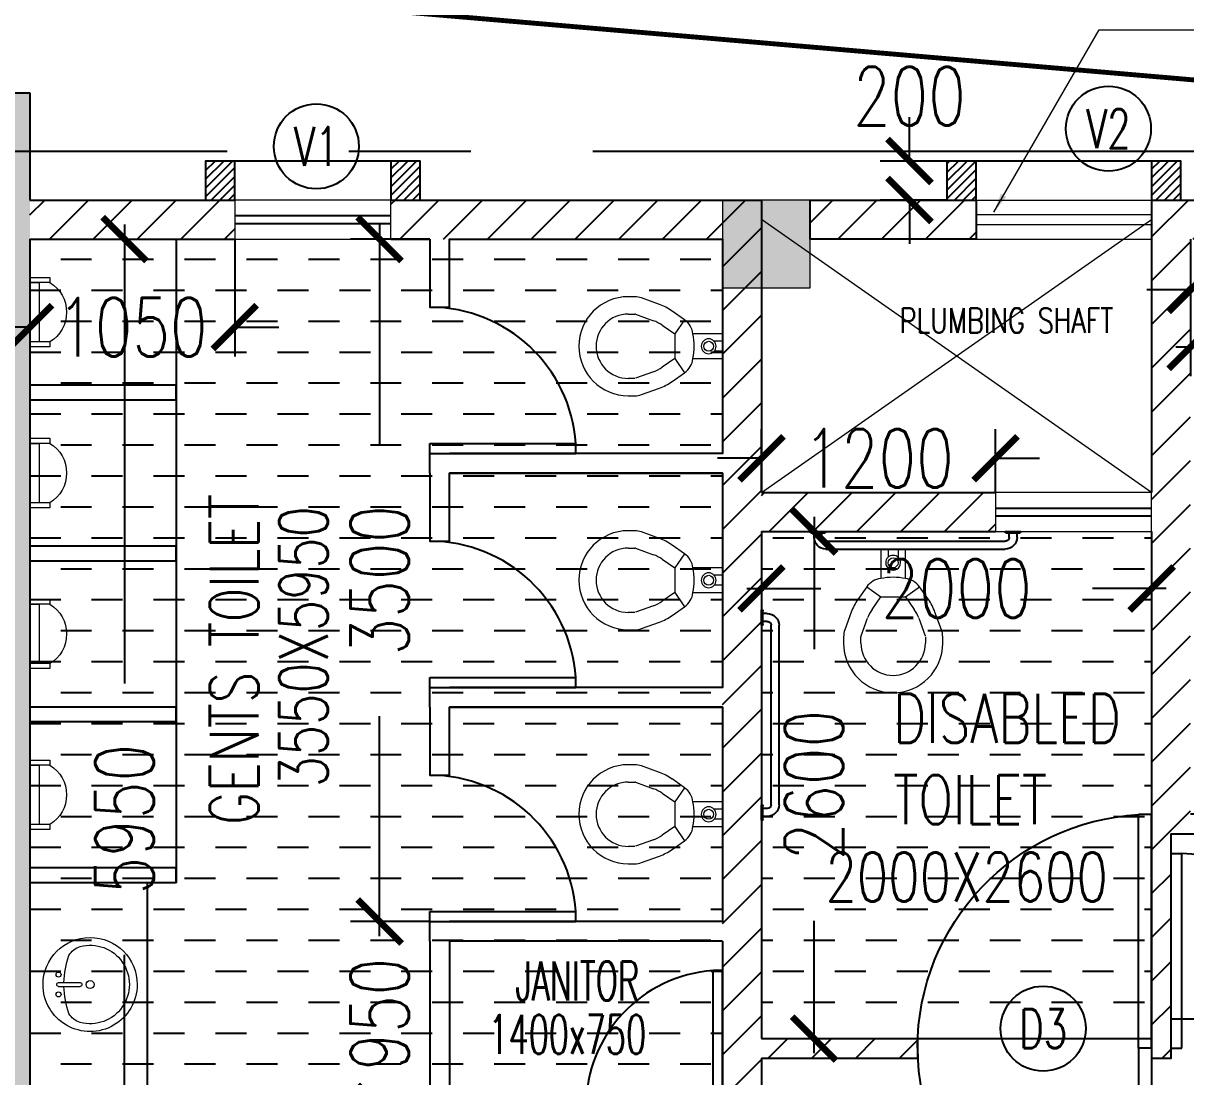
# Model space of a CAD drawing. Header units: millimetres. Extents: x -2076597 to 16308595, y -4402071 to 17875273.
# Drawn here: x -2033182 to -2027223, y -4282279 to -4276876 of the extents above; entities that cross this region are included whole.
import ezdxf
from ezdxf.enums import TextEntityAlignment as Align
from ezdxf.lldxf.tags import DXFTag

# ---------------------------------------------------------------- set-up
doc = ezdxf.new("R2010")
doc.units = ezdxf.units.MM
doc.linetypes.add('CENTER2', pattern=[1.125, 0.75, -0.125, 0.125, -0.125])
doc.linetypes.add('DASHDOT', pattern=[1, 0.5, -0.25, 0, -0.25])
for name, color, linetype, lineweight in [('A- GLAZING', 5, 'Continuous', 9), ('A- LIGHT LINE', 8, 'Continuous', 9), ('A- SHAFT', 8, 'Continuous', 9), ('A-COL HATCH', 252, 'Continuous', 9), ('A-DETL-GENF', 92, 'Continuous', 9), ('P-SANR-FIXT', 6, 'Continuous', 9), ('S-COLS', 7, 'Continuous', 9)]:
    doc.layers.add(name, color=color, linetype=linetype, lineweight=lineweight)
for name, color, linetype in [('A-DIMS', 4, 'Continuous'), ('a-door', 1, 'Continuous'), ('A-PARAPET WALL', 4, 'Continuous'), ('A-SCHED', 1, 'Continuous'), ('A-SETBACK', 3, 'Continuous'), ('A-SLAB SINING', 252, 'Continuous'), ('A-SLABS', 1, 'Continuous'), ('A-TXTROOM', 3, 'Continuous'), ('A-WALL', 2, 'Continuous'), ('A-WALL HATCH', 8, 'Continuous'), ('EQUIP', 3, 'Continuous'), ('S-GRID', 252, 'CENTER2')]:
    doc.layers.add(name, color=color, linetype=linetype)
doc.styles.add('DIM 100', font='romans.shx', dxfattribs={"width": 0.8})
doc.styles.add('ROMANS', font='romans.shx', dxfattribs={"width": 0.75})
tags = doc.linetypes.add('DASHEDX2', pattern=[1.5, 1, -0.5]).pattern_tags.tags
tags[6:7] = [DXFTag(74, 4), DXFTag(75, 0), DXFTag(340, '0'), DXFTag(46, 1.0), DXFTag(50, 0.0), DXFTag(44, 0.0), DXFTag(45, 0.0)]
tags[4:5] = [DXFTag(74, 4), DXFTag(75, 0), DXFTag(340, '0'), DXFTag(46, 1.0), DXFTag(50, 0.0), DXFTag(44, 0.0), DXFTag(45, 0.0)]
doc.dimstyles.new('1_100 MJR', dxfattribs={"dimscale": 100, "dimtxt": 1.75, "dimasz": 1, "dimexe": 1, "dimexo": 0, "dimgap": 0.09, "dimtad": 0, "dimdsep": 46, "dimtxsty": 'DIM 100', "dimblk": 'ARCHTICK', "dimcen": 0.09, "dimdle": 1, "dimclrd": 8, "dimclre": 8, "dimclrt": 256, "dimazin": 0, "dimtfac": 1, "dimtofl": 0, "dimtmove": 1, "dimatfit": 3, "dimfxl": 0, "dimtolj": 1, "dimtzin": 0, "dimlwd": -1, "dimlwe": -1, "dimarcsym": 0})
doc.dimstyles.new('DIMM-100', dxfattribs={"dimscale": 150, "dimtxt": 2, "dimasz": 1.5, "dimexe": 1, "dimexo": 0, "dimgap": 2, "dimtad": 0, "dimtoh": 1, "dimdec": 0, "dimzin": 0, "dimdsep": 46, "dimtxsty": 'ROMANS', "dimblk": 'ARCHTICK', "dimcen": 1.5, "dimdle": 0.5, "dimclrd": 8, "dimclre": 8, "dimclrt": 256, "dimazin": 0, "dimtfac": 1, "dimtdec": 0, "dimtix": 1, "dimtofl": 0, "dimtmove": 2, "dimatfit": 3, "dimldrblk": 'DOT', "dimfxl": 0, "dimtolj": 1, "dimtzin": 0, "dimarcsym": 0})
pattern_1 = [(45, (1802100.65, 14059830.7), (-112.2532015, 112.2532015), [])]
pattern_2 = [(0, (1862258.1, 14230100.41), (158.75, 158.75), [158.75, -158.75])]

# ---------------------------------------------------------------- blocks, each defined once
blk = doc.blocks.new('shafts')
at = {"layer": 'A- SHAFT'}
for p, q in [((711221.7, -979520.4), (713221.7, -978120.4)), ((713221.7, -979520.4), (711221.7, -978120.4))]:
    blk.add_line(p, q, dxfattribs=at)
at = {"layer": 'A-TXTROOM', "insert": (711930.1, -978574.2, 0), "char_height": 128, "width": 1088.756, "attachment_point": 1, "style": 'ROMANS'}
blk.add_mtext('PLUMBING SHAFT', dxfattribs=at)
blk = doc.blocks.new('M_Urinal-Wall-3D - M_Urinal-Wall-3D-239627-0_ ground floor')
at = {"layer": 'P-SANR-FIXT'}
for p, q in [((-261.5, 201.6), (-286.9, 201.6)), ((-286.9, 201.6), (-286.9, 100)), ((-261.5, 201.6), (-261.5, 100)), ((69.2, 201.6), (43.3, 201.6)), ((43.3, 201.6), (43.3, 100)), ((69.2, 100), (69.2, 201.6)), ((43.3, 146.9), (-261.5, 146.9)), ((-261.5, 146.9), (-261.5, 100)), ((43.3, 100), (43.3, 146.9)), ((-286.9, 100), (69.2, 100))]:
    blk.add_line(p, q, dxfattribs=at)
blk.add_arc((-109.1, 110), 177.8, 31.00272, 148.99728, dxfattribs=at)
blk = doc.blocks.new('Sink Vanity-Round - 19_ x 19_-237629-0_ ground floor')
at = {"layer": 'P-SANR-FIXT'}
for p, q in [((87.1, 247.1), (87.1, 136.3)), ((106.2, 247.1), (106.2, 136.3))]:
    blk.add_line(p, q, dxfattribs=at)
for centre, radius, start, end in [((96.7, 85.2), 241.3, 90, 270), ((96.7, 85.2), 241.3, 270, 90), ((45.9, 247.1), 12.7, 360, 180), ((45.9, 247.1), 12.7, 180, 360), ((96.7, 247.1), 9.52, 360, 180), ((147.5, 247.1), 12.7, 0, 180), ((147.5, 247.1), 12.7, 180, 360), ((1.4, 104.3), 104.5, 120.79274, 162.19039), ((96.7, -233), 452.3, 91.20673, 109.20864), ((96.7, -233), 452.3, 70.79136, 88.79327), ((191.9, 104.3), 104.5, 17.80961, 59.20726), ((96.7, 85.2), 201.4, 165.30711, 14.69289), ((96.7, 136.3), 9.52, 180, 360), ((96.7, 85.2), 20.6, 360, 180), ((96.7, 85.2), 20.6, 180, 360)]:
    blk.add_arc(centre, radius, start, end, dxfattribs=at)
blk = doc.blocks.new('M_Single-Flush - 0915 x 2134mm-234763-0_ ground floor')
at = {"layer": 'a-door'}
for p, q in [((406.5, -100), (406.5, -1015.3)), ((457.5, -100), (406.5, -100)), ((457.5, -100), (457.5, -1015.3)), ((457.5, -1015.3), (406.5, -1015.3))]:
    blk.add_line(p, q, dxfattribs=at)
blk.add_arc((457.5, -100), 916.7, 180, 266.8107, dxfattribs=at)
blk = doc.blocks.new('04 TYPICALGriDColumn&Core$0$grab rail')
at = {"layer": 'EQUIP'}
for p, q in [((0, 40), (0, -40)), ((2, 40), (0, 40)), ((2, 40), (2, -40)), ((7, 35), (7, -35)), ((30, 20), (7, 20)), ((2, -40), (0, -40)), ((30, -20), (7, -20)), ((50, -40), (50, -960)), ((90, -40), (90, -960)), ((2, -960), (0, -960)), ((0, -960), (0, -1040)), ((2, -960), (2, -1040)), ((7, -965), (7, -1035)), ((30, -980), (7, -980)), ((2, -1040), (0, -1040)), ((30, -1020), (7, -1020))]:
    blk.add_line(p, q, dxfattribs=at)
for centre, radius, start, end in [((2, 35), 5, 0, 90), ((30, -40), 60, 0, 90), ((2, -35), 5, 270, 0), ((30, -40), 20, 0, 90), ((2, -965), 5, 0, 90), ((30, -960), 20, 270, 0), ((30, -960), 60, 270, 0), ((2, -1035), 5, 270, 0)]:
    blk.add_arc(centre, radius, start, end, dxfattribs=at)
blk = doc.blocks.new('Toilet-Commercial-Wall-3D - 15_ Seat Height-439075-0_ ground floor')
at = {"layer": 'P-SANR-FIXT'}
for p, q in [((150.9, 582.6), (150.9, 549.7)), ((239.8, 549.7), (239.8, 582.6)), ((274, 453.6), (240.6, 545.4)), ((569.2, 545.4), (535.8, 453.6)), ((570, 582.6), (570, 549.7)), ((658.9, 549.7), (658.9, 582.6)), ((157, 515), (190.4, 423.2)), ((619.4, 423.2), (652.8, 515)), ((224.1, 358.5), (269.2, 294)), ((342.1, 345), (296.9, 409.5)), ((512.9, 409.5), (467.8, 345)), ((540.6, 294), (585.7, 358.5)), ((342.1, 345), (269.2, 294)), ((467.8, 345), (342.1, 345)), ((540.6, 294), (467.8, 345)), ((341.4, 251.3), (341.4, 100)), ((468.4, 100), (468.4, 251.3)), ((379.5, 100), (379.5, 142.1)), ((430.3, 100), (430.3, 142.1))]:
    blk.add_line(p, q, dxfattribs=at)
blk.add_circle((404.9, 170.6), 25.3, dxfattribs=at)
for centre, radius, start, end in [((404.9, 582.6), 254, 90, 180), ((404.9, 582.6), 254, 0, 90), ((404.9, 582.6), 165.1, 90, 180), ((404.9, 582.6), 165.1, 0, 90), ((252.5, 549.7), 101.6, 180, 200), ((557.3, 549.7), 12.7, 340, 0), ((557.3, 549.7), 101.6, 340, 0), ((453, 518.7), 279.4, 200, 215), ((453, 518.7), 190.5, 200, 215), ((356.8, 518.7), 190.5, 325, 340), ((356.8, 518.7), 279.4, 325, 340), ((352.5, 352.3), 101.6, 215, 263.75488), ((404.9, 565.6), 320.6, 258.5767, 281.4233), ((457.4, 352.3), 101.6, 276.24512, 325), ((404.9, 170.5), 38.1, 360, 180), ((404.9, 170.5), 38.1, 180, 360)]:
    blk.add_arc(centre, radius, start, end, dxfattribs=at)
blk = doc.blocks.new('M_Single-Flush - 0762 x 2032mm-231732-0_ ground floor')
at = {"layer": 'a-door'}
for p, q in [((324, 37.5), (324, 787.5)), ((375, 787.5), (324, 787.5)), ((375, 37.5), (375, 787.5)), ((375, 37.5), (324, 37.5))]:
    blk.add_line(p, q, dxfattribs=at)
blk.add_arc((375, 37.5), 751.7, 93.89033, 180, dxfattribs=at)
blk = doc.blocks.new('_ArchTick')
at = {"color": 0, "linetype": 'ByBlock', "const_width": 0.15}
blk.add_lwpolyline([(-0.5, -0.5), (0.5, 0.5)], dxfattribs=at)
blk = doc.blocks.new('*D189')
at = {"layer": 'A-DIMS', "color": 8, "lineweight": -2, "transparency": 16777216}
for p, q in [((-2029397.9, -4279282.5), (-2029397.9, -4278957.2)), ((-2028197.9, -4279282.5), (-2028197.9, -4278957.2)), ((-2029397.9, -4279107.2), (-2029622.9, -4279107.2)), ((-2028197.9, -4279107.2), (-2027972.9, -4279107.2))]:
    blk.add_line(p, q, dxfattribs=at)
at = {"layer": 'Defpoints', "color": 0, "transparency": 16777216}
for p in [(-2028197.9, -4279107.2), (-2029397.9, -4279282.5), (-2028197.9, -4279282.5)]:
    blk.add_point(p, dxfattribs=at)
at = {"layer": 'A-DIMS', "color": 8, "lineweight": -2, "transparency": 16777216, "xscale": 225, "yscale": 225, "zscale": 225}
blk.add_blockref('_ArchTick', (-2029397.9, -4279107.2), dxfattribs=at)
at = {"layer": 'A-DIMS', "color": 8, "lineweight": -2, "transparency": 16777216, "xscale": 225, "yscale": 225, "zscale": 225, "rotation": 180}
blk.add_blockref('_ArchTick', (-2028197.9, -4279107.2), dxfattribs=at)
at = {"layer": 'A-DIMS', "transparency": 16777216, "insert": (-2028797.9, -4279107.2), "char_height": 300, "attachment_point": 5, "style": 'ROMANS'}
blk.add_mtext('\\A1;1200', dxfattribs=at)
blk = doc.blocks.new('_Dot')
at = {"color": 0, "linetype": 'ByBlock', "lineweight": -2}
blk.add_line((-0.5, 0), (-1, 0), dxfattribs=at)
at = {"color": 0, "linetype": 'ByBlock', "const_width": 0.5}
blk.add_lwpolyline([(-0.25, 0, 1), (0.25, 0, 1)], format="xyb", close=True, dxfattribs=at)
blk = doc.blocks.new('SOP')
at = {"layer": 'A-SCHED', "color": 8}
blk.add_circle((0, 0), 218, dxfattribs=at)
at = {"layer": 'A-SCHED', "style": 'ROMANS', "width": 0.7}
blk.add_attdef('D2', text='', height=200, dxfattribs=at).set_placement((0, 0), align=Align.MIDDLE_CENTER)
blk = doc.blocks.new('*D190')
at = {"layer": 'A-DIMS', "color": 8, "lineweight": -2, "transparency": 16777216}
for p, q in [((-2031355.5, -4281482.5), (-2031355.5, -4281257.5)), ((-2031097.9, -4281482.5), (-2031505.5, -4281482.5)), ((-2031097.9, -4282432.5), (-2031505.5, -4282432.5)), ((-2031355.5, -4282432.5), (-2031355.5, -4282657.5))]:
    blk.add_line(p, q, dxfattribs=at)
at = {"layer": 'Defpoints', "color": 0, "transparency": 16777216}
for p in [(-2031355.5, -4281482.5), (-2031097.9, -4281482.5), (-2031097.9, -4282432.5)]:
    blk.add_point(p, dxfattribs=at)
at = {"layer": 'A-DIMS', "color": 8, "lineweight": -2, "transparency": 16777216, "xscale": 225, "yscale": 225, "zscale": 225}
for p, rotation in [((-2031355.5, -4281482.5), 270), ((-2031355.5, -4282432.5), 90)]:
    blk.add_blockref('_ArchTick', p, dxfattribs=dict(at, rotation=rotation))
at = {"layer": 'A-DIMS', "transparency": 16777216, "insert": (-2031355.5, -4281957.5), "char_height": 300, "attachment_point": 5, "rotation": 90, "style": 'ROMANS'}
blk.add_mtext('\\A1;950', dxfattribs=at)
blk = doc.blocks.new('*D191')
at = {"layer": 'A-DIMS', "color": 8, "lineweight": -2, "transparency": 16777216}
for p, q in [((-2031355.5, -4277907.5), (-2031355.5, -4279036.1)), ((-2031097.9, -4277982.5), (-2031505.5, -4277982.5)), ((-2031355.5, -4281557.5), (-2031355.5, -4280429)), ((-2031097.9, -4281482.5), (-2031505.5, -4281482.5))]:
    blk.add_line(p, q, dxfattribs=at)
at = {"layer": 'Defpoints', "color": 0, "transparency": 16777216}
for p in [(-2031355.5, -4277982.5), (-2031097.9, -4277982.5), (-2031097.9, -4281482.5)]:
    blk.add_point(p, dxfattribs=at)
at = {"layer": 'A-DIMS', "color": 8, "lineweight": -2, "transparency": 16777216, "xscale": 225, "yscale": 225, "zscale": 225}
for p, rotation in [((-2031355.5, -4277982.5), 90), ((-2031355.5, -4281482.5), 270)]:
    blk.add_blockref('_ArchTick', p, dxfattribs=dict(at, rotation=rotation))
at = {"layer": 'A-DIMS', "transparency": 16777216, "insert": (-2031355.5, -4279732.5), "char_height": 300, "attachment_point": 5, "rotation": 90, "style": 'ROMANS'}
blk.add_mtext('\\A1;3500', dxfattribs=at)
blk = doc.blocks.new('*D192')
at = {"layer": 'A-DIMS', "color": 8, "lineweight": -2, "transparency": 16777216}
for p, q in [((-2033147.9, -4277982.5), (-2033147.9, -4278584.5)), ((-2032097.9, -4277982.5), (-2032097.9, -4278584.5)), ((-2033147.9, -4278434.5), (-2033372.9, -4278434.5)), ((-2032097.9, -4278434.5), (-2031872.9, -4278434.5))]:
    blk.add_line(p, q, dxfattribs=at)
at = {"layer": 'Defpoints', "color": 0, "transparency": 16777216}
for p in [(-2033147.9, -4277982.5), (-2032097.9, -4277982.5), (-2032097.9, -4278434.5)]:
    blk.add_point(p, dxfattribs=at)
at = {"layer": 'A-DIMS', "color": 8, "lineweight": -2, "transparency": 16777216, "xscale": 225, "yscale": 225, "zscale": 225}
blk.add_blockref('_ArchTick', (-2033147.9, -4278434.5), dxfattribs=at)
at = {"layer": 'A-DIMS', "color": 8, "lineweight": -2, "transparency": 16777216, "xscale": 225, "yscale": 225, "zscale": 225, "rotation": 180}
blk.add_blockref('_ArchTick', (-2032097.9, -4278434.5), dxfattribs=at)
at = {"layer": 'A-DIMS', "transparency": 16777216, "insert": (-2032622.9, -4278434.5), "char_height": 300, "attachment_point": 5, "style": 'ROMANS'}
blk.add_mtext('\\A1;1050', dxfattribs=at)
blk = doc.blocks.new('*D194')
at = {"layer": 'A-DIMS', "color": 8, "lineweight": -2, "transparency": 16777216}
for p, q in [((-2032663.1, -4277907.5), (-2032663.1, -4280261.1)), ((-2033147.9, -4277982.5), (-2032513.1, -4277982.5)), ((-2032663.1, -4284007.5), (-2032663.1, -4281654)), ((-2033147.9, -4283932.5), (-2032513.1, -4283932.5))]:
    blk.add_line(p, q, dxfattribs=at)
at = {"layer": 'Defpoints', "color": 0, "transparency": 16777216}
for p in [(-2033147.9, -4277982.5), (-2032663.1, -4277982.5), (-2033147.9, -4283932.5)]:
    blk.add_point(p, dxfattribs=at)
at = {"layer": 'A-DIMS', "color": 8, "lineweight": -2, "transparency": 16777216, "xscale": 225, "yscale": 225, "zscale": 225}
for p, rotation in [((-2032663.1, -4277982.5), 90), ((-2032663.1, -4283932.5), 270)]:
    blk.add_blockref('_ArchTick', p, dxfattribs=dict(at, rotation=rotation))
at = {"layer": 'A-DIMS', "transparency": 16777216, "insert": (-2032663.1, -4280957.5), "char_height": 300, "attachment_point": 5, "rotation": 90, "style": 'ROMANS'}
blk.add_mtext('\\A1;5950', dxfattribs=at)
blk = doc.blocks.new('*D195')
at = {"layer": 'A-DIMS', "color": 8, "lineweight": -2, "transparency": 16777216}
for p, q in [((-2029128.3, -4279407.5), (-2029128.3, -4280086.1)), ((-2029397.9, -4279482.5), (-2028978.3, -4279482.5)), ((-2029128.3, -4282157.5), (-2029128.3, -4281479)), ((-2029397.9, -4282082.5), (-2028978.3, -4282082.5))]:
    blk.add_line(p, q, dxfattribs=at)
at = {"layer": 'Defpoints', "color": 0, "transparency": 16777216}
for p in [(-2029397.9, -4279482.5), (-2029397.9, -4282082.5), (-2029128.3, -4282082.5)]:
    blk.add_point(p, dxfattribs=at)
at = {"layer": 'A-DIMS', "color": 8, "lineweight": -2, "transparency": 16777216, "xscale": 225, "yscale": 225, "zscale": 225}
for p, rotation in [((-2029128.3, -4279482.5), 90), ((-2029128.3, -4282082.5), 270)]:
    blk.add_blockref('_ArchTick', p, dxfattribs=dict(at, rotation=rotation))
at = {"layer": 'A-DIMS', "transparency": 16777216, "insert": (-2029128.3, -4280782.5), "char_height": 300, "attachment_point": 5, "rotation": 90, "style": 'ROMANS'}
blk.add_mtext('\\A1;2600', dxfattribs=at)
blk = doc.blocks.new('*D196')
at = {"layer": 'A-DIMS', "color": 8, "lineweight": -2, "transparency": 16777216}
for p, q in [((-2029397.9, -4279482.5), (-2029397.9, -4279924.7)), ((-2027397.9, -4279482.5), (-2027397.9, -4279924.7)), ((-2029472.9, -4279774.7), (-2029094.3, -4279774.7)), ((-2027322.9, -4279774.7), (-2027701.4, -4279774.7))]:
    blk.add_line(p, q, dxfattribs=at)
at = {"layer": 'Defpoints', "color": 0, "transparency": 16777216}
for p in [(-2029397.9, -4279482.5), (-2027397.9, -4279482.5), (-2027397.9, -4279774.7)]:
    blk.add_point(p, dxfattribs=at)
at = {"layer": 'A-DIMS', "color": 8, "lineweight": -2, "transparency": 16777216, "xscale": 225, "yscale": 225, "zscale": 225, "rotation": 180}
blk.add_blockref('_ArchTick', (-2029397.9, -4279774.7), dxfattribs=at)
at = {"layer": 'A-DIMS', "color": 8, "lineweight": -2, "transparency": 16777216, "xscale": 225, "yscale": 225, "zscale": 225}
blk.add_blockref('_ArchTick', (-2027397.9, -4279774.7), dxfattribs=at)
at = {"layer": 'A-DIMS', "transparency": 16777216, "insert": (-2028397.9, -4279774.7), "char_height": 300, "attachment_point": 5, "style": 'ROMANS'}
blk.add_mtext('\\A1;2000', dxfattribs=at)
blk = doc.blocks.new('*D197')
at = {"layer": 'A-DIMS', "color": 8, "lineweight": -2, "transparency": 16777216}
for p, q in [((-2027197.9, -4277982.5), (-2027197.9, -4278393.7)), ((-2026297.9, -4277982.5), (-2026297.9, -4278393.7)), ((-2027197.9, -4278243.7), (-2027422.9, -4278243.7)), ((-2026297.9, -4278243.7), (-2026072.9, -4278243.7))]:
    blk.add_line(p, q, dxfattribs=at)
at = {"layer": 'Defpoints', "color": 0, "transparency": 16777216}
for p in [(-2027197.9, -4277982.5), (-2026297.9, -4277982.5), (-2026297.9, -4278243.7)]:
    blk.add_point(p, dxfattribs=at)
at = {"layer": 'A-DIMS', "color": 8, "lineweight": -2, "transparency": 16777216, "xscale": 225, "yscale": 225, "zscale": 225}
blk.add_blockref('_ArchTick', (-2027197.9, -4278243.7), dxfattribs=at)
at = {"layer": 'A-DIMS', "color": 8, "lineweight": -2, "transparency": 16777216, "xscale": 225, "yscale": 225, "zscale": 225, "rotation": 180}
blk.add_blockref('_ArchTick', (-2026297.9, -4278243.7), dxfattribs=at)
at = {"layer": 'A-DIMS', "transparency": 16777216, "insert": (-2026747.9, -4278243.7), "char_height": 300, "attachment_point": 5, "style": 'ROMANS'}
blk.add_mtext('\\A1;900', dxfattribs=at)
blk = doc.blocks.new('*D199')
at = {"layer": 'A-DIMS', "color": 8, "lineweight": -2, "transparency": 16777216}
for p, q in [((-2027197.9, -4277982.5), (-2027197.9, -4278685.3)), ((-2023797.9, -4277982.5), (-2023797.9, -4278685.3)), ((-2027272.9, -4278535.3), (-2026649.6, -4278535.3)), ((-2023722.9, -4278535.3), (-2025256.8, -4278535.3))]:
    blk.add_line(p, q, dxfattribs=at)
at = {"layer": 'Defpoints', "color": 0, "transparency": 16777216}
for p in [(-2027197.9, -4277982.5), (-2023797.9, -4277982.5), (-2023797.9, -4278535.3)]:
    blk.add_point(p, dxfattribs=at)
at = {"layer": 'A-DIMS', "color": 8, "lineweight": -2, "transparency": 16777216, "xscale": 225, "yscale": 225, "zscale": 225, "rotation": 180}
blk.add_blockref('_ArchTick', (-2027197.9, -4278535.3), dxfattribs=at)
at = {"layer": 'A-DIMS', "color": 8, "lineweight": -2, "transparency": 16777216, "xscale": 225, "yscale": 225, "zscale": 225}
blk.add_blockref('_ArchTick', (-2023797.9, -4278535.3), dxfattribs=at)
at = {"layer": 'A-DIMS', "transparency": 16777216, "insert": (-2025953.2, -4278535.3), "char_height": 300, "attachment_point": 5, "style": 'ROMANS'}
blk.add_mtext('\\A1;3400', dxfattribs=at)
blk = doc.blocks.new('2ND & 3RD FLOOR COLUMN')
at = {"layer": 'A-COL HATCH'}
blk.add_hatch(color=256, dxfattribs=at).paths.add_polyline_path([(-3726666, -18628984), (-3726216, -18628984), (-3726216, -18628534), (-3726666, -18628534)])
at = {"layer": 'S-COLS'}
blk.add_lwpolyline([(-3726666, -18628984), (-3726216, -18628984), (-3726216, -18628534), (-3726666, -18628534)], close=True, dxfattribs=at)
at = {"layer": 'S-GRID', "ltscale": 5000}
blk.add_line((-3772330.8, -18628284), (-3707051.5, -18628284), dxfattribs=at)
blk = doc.blocks.new('Family - ___-240295-0_ ground floor')
at = {"layer": 'A-SETBACK', "linetype": 'DASHDOT', "lineweight": -2, "ltscale": 2000, "const_width": 25}
blk.add_lwpolyline([(76479.8, 233662.7), (47865.6, 236124.2), (29165.9, 193452.3), (70914.6, 193452.3)], close=True, dxfattribs=at)
blk = doc.blocks.new('*D408')
at = {"layer": 'A-DIMS', "color": 8, "lineweight": -2, "transparency": 16777216}
for p, q in [((-2028639.1, -4277582.5), (-2028639.1, -4277357.5)), ((-2028447.9, -4277582.5), (-2028789.1, -4277582.5)), ((-2028447.9, -4277782.5), (-2028789.1, -4277782.5)), ((-2028639.1, -4277782.5), (-2028639.1, -4278007.5))]:
    blk.add_line(p, q, dxfattribs=at)
at = {"layer": 'Defpoints', "color": 0, "transparency": 16777216}
for p in [(-2028639.1, -4277582.5), (-2028447.9, -4277582.5), (-2028447.9, -4277782.5)]:
    blk.add_point(p, dxfattribs=at)
at = {"layer": 'A-DIMS', "color": 8, "lineweight": -2, "transparency": 16777216, "xscale": 225, "yscale": 225, "zscale": 225}
for p, rotation in [((-2028639.1, -4277582.5), 270), ((-2028639.1, -4277782.5), 90)]:
    blk.add_blockref('_ArchTick', p, dxfattribs=dict(at, rotation=rotation))
at = {"layer": 'A-DIMS', "transparency": 16777216, "insert": (-2028639.1, -4277249.9), "char_height": 300, "attachment_point": 5, "style": 'ROMANS'}
blk.add_mtext('\\A1;200', dxfattribs=at)

msp = doc.modelspace()

# ---------------------------------------------------------------- hatches: boundary and pattern name
at = {"layer": 'A-SLAB SINING'}
h = msp.add_hatch(dxfattribs=at)
h.set_pattern_fill('ANGLE', color=256, scale=10)
h.set_pattern_definition([(0, (1802100.65, 14255482.13), (0, 69.85), [50.8, -19.05]), (90, (1802100.65, 14255482.13), (-69.85, 4e-15), [50.8, -19.05])])
h.paths.add_polyline_path([(-2033347.9, -4283932.5), (-2034347.9, -4283932.5), (-2034347.9, -4284132.5), (-2033347.9, -4284132.5)])
h.paths.add_polyline_path([(-2033147.9, -4277232.5), (-2033747.9, -4277232.5), (-2033747.9, -4277432.5), (-2033347.9, -4277432.5), (-2033347.9, -4284132.5), (-2033147.9, -4284132.5)])
h = msp.add_hatch(dxfattribs=at)
h.set_pattern_fill('DASH', color=256, scale=50)
h.set_pattern_definition(pattern_2)
h.paths.add_polyline_path([(-2033147.9, -4283932.5), (-2029597.4, -4283932.5), (-2029597.4, -4277982.5), (-2033147.9, -4277982.5)])
h = msp.add_hatch(dxfattribs=at)
h.set_pattern_fill('DASH', color=256, scale=50)
h.set_pattern_definition(pattern_2)
h.paths.add_polyline_path([(-2029397.4, -4279482.5), (-2027397.4, -4279482.5), (-2027397.4, -4281982.5), (-2029397.4, -4281982.5)])
at = {"layer": 'A-WALL HATCH'}
h = msp.add_hatch(dxfattribs=at)
h.set_pattern_fill('ANSI31', color=256, scale=10)
h.set_pattern_definition([(45, (1802100.653, 14059830.695), (-22.4506403, 22.4506403), [])])
h.paths.add_polyline_path([(-2031147.9, -4277582.5), (-2031297.9, -4277582.5), (-2031297.9, -4277782.5), (-2031147.9, -4277782.5)])
h.paths.add_polyline_path([(-2032097.9, -4277582.5), (-2032247.9, -4277582.5), (-2032247.9, -4277782.5), (-2032097.9, -4277782.5)])
h = msp.add_hatch(dxfattribs=at)
h.set_pattern_fill('ANSI31', color=256, scale=10)
h.set_pattern_definition([(45, (1806000.653, 14059830.695), (-22.4506403, 22.4506403), [])])
h.paths.add_polyline_path([(-2027247.9, -4277582.5), (-2027397.9, -4277582.5), (-2027397.9, -4277782.5), (-2027247.9, -4277782.5)])
h.paths.add_polyline_path([(-2028297.9, -4277582.5), (-2028447.9, -4277582.5), (-2028447.9, -4277782.5), (-2028297.9, -4277782.5)])
h = msp.add_hatch(dxfattribs=at)
h.set_pattern_fill('ANSI31', color=256, scale=50)
h.set_pattern_definition(pattern_1)
h.paths.add_polyline_path([(-2032097.9, -4277782.5), (-2033147.9, -4277782.5), (-2033147.9, -4277982.5), (-2032097.9, -4277982.5)])
h.paths.add_polyline_path([(-2029597.9, -4282532.5), (-2029397.9, -4282532.5), (-2029397.9, -4277782.5), (-2031297.9, -4277782.5), (-2031297.9, -4277982.5), (-2029597.9, -4277982.5)])
h.paths.add_polyline_path([(-2030997.9, -4282932.5), (-2031097.9, -4282932.5), (-2031097.9, -4282332.5), (-2030997.9, -4282332.5)])
h.paths.add_polyline_path([(-2030297.9, -4282532.5), (-2030297.9, -4282332.5), (-2030997.9, -4282332.5), (-2030997.9, -4282532.5)])
h = msp.add_hatch(dxfattribs=at)
h.set_pattern_fill('ANSI31', color=256, scale=50)
h.set_pattern_definition([(45, (-2740619.58, -3299762.15), (-112.253202, 112.253202), [])])
h.paths.add_polyline_path([(-2028597.9, -4282182.5), (-2028597.9, -4282082.5), (-2029397.9, -4282082.5), (-2029397.9, -4282182.5)])
h.paths.add_polyline_path([(-2028197.9, -4279482.5), (-2028197.9, -4279282.5), (-2029397.9, -4279282.5), (-2029397.9, -4279482.5)])
h.paths.add_polyline_path([(-2027397.9, -4277782.5), (-2027397.9, -4282182.5), (-2027297.9, -4282182.5), (-2027297.9, -4281032.5), (-2026597.9, -4281032.5), (-2026597.9, -4280932.5), (-2027197.9, -4280932.5), (-2027197.9, -4277982.5), (-2026297.9, -4277982.5), (-2026297.9, -4277782.5)])
h = msp.add_hatch(dxfattribs=at)
h.set_pattern_fill('ANSI31', color=256, scale=50)
h.set_pattern_definition(pattern_1)
h.paths.add_polyline_path([(-2028297.9, -4277782.5), (-2029147.9, -4277782.5), (-2029147.9, -4277982.5), (-2028297.9, -4277982.5)])

# ---------------------------------------------------------------- linework, layer by layer
at = {"layer": 'A- GLAZING'}
for p, q in [((-2028297.9, -4277782.5), (-2027397.9, -4277782.5)), ((-2028297.9, -4277857.5), (-2027397.9, -4277857.5)), ((-2028297.9, -4277907.5), (-2027397.9, -4277907.5)), ((-2028297.9, -4277982.5), (-2027397.9, -4277982.5))]:
    msp.add_line(p, q, dxfattribs=at)
for points in [[(-2032097.9, -4277982.5), (-2031297.9, -4277982.5), (-2031297.9, -4277782.5), (-2032097.9, -4277782.5)], [(-2028197.9, -4279482.5), (-2027397.9, -4279482.5), (-2027397.9, -4279282.5), (-2028197.9, -4279282.5)]]:
    msp.add_lwpolyline(points, close=True, dxfattribs=at)
at = {"layer": 'A- LIGHT LINE'}
msp.add_line((-2027666.1, -4276910.6), (-2026128.7, -4276910.6), dxfattribs=at)
at = {"layer": 'A-PARAPET WALL', "linetype": 'DASHEDX2', "ltscale": 0.5}
for p, q in [((-2032097.9, -4277862.5), (-2031297.9, -4277862.5)), ((-2032097.9, -4277902.5), (-2031297.9, -4277902.5)), ((-2028197.9, -4279362.5), (-2027397.9, -4279362.5)), ((-2028197.9, -4279402.5), (-2027397.9, -4279402.5))]:
    msp.add_line(p, q, dxfattribs=at)
at = {"layer": 'A-SLABS'}
for p, q in [((-2031297.9, -4277582.5), (-2032097.9, -4277582.5)), ((-2027397.9, -4277582.5), (-2028297.9, -4277582.5)), ((-2032397.9, -4277982.5), (-2032397.9, -4281282.5)), ((-2032547.9, -4281282.5), (-2032547.9, -4283932.5)), ((-2026297.9, -4281982.5), (-2027297.9, -4281982.5)), ((-2028597.9, -4282082.5), (-2027397.9, -4282082.5))]:
    msp.add_line(p, q, dxfattribs=at)
for points in [[(-2033147.9, -4278807.5), (-2032397.9, -4278807.5), (-2032397.9, -4278732.5), (-2033147.9, -4278732.5)], [(-2033147.9, -4279632.5), (-2032397.9, -4279632.5), (-2032397.9, -4279557.5), (-2033147.9, -4279557.5)], [(-2033147.9, -4280457.5), (-2032397.9, -4280457.5), (-2032397.9, -4280382.5), (-2033147.9, -4280382.5)], [(-2033147.9, -4281282.5), (-2032397.9, -4281282.5), (-2032397.9, -4281207.5), (-2033147.9, -4281207.5)]]:
    msp.add_lwpolyline(points, close=True, dxfattribs=at)
at = {"layer": 'A-WALL'}
for p, q in [((-2039647.9, -4277232.5), (-2033147.9, -4277232.5)), ((-2033147.9, -4277232.5), (-2033147.9, -4277782.5)), ((-2033147.9, -4277782.5), (-2032097.9, -4277782.5)), ((-2031297.9, -4277782.5), (-2029397.9, -4277782.5)), ((-2029397.9, -4277782.5), (-2029397.9, -4279282.5)), ((-2027397.9, -4277782.5), (-2027397.9, -4279282.5)), ((-2027397.9, -4277782.5), (-2026297.9, -4277782.5)), ((-2033147.9, -4277982.5), (-2033147.9, -4283932.5)), ((-2033147.9, -4277982.5), (-2032097.9, -4277982.5)), ((-2031297.9, -4277982.5), (-2031097.9, -4277982.5)), ((-2030997.9, -4277982.5), (-2029597.9, -4277982.5)), ((-2029597.9, -4277982.5), (-2029597.9, -4279082.5)), ((-2029597.9, -4279182.5), (-2029597.9, -4280282.5)), ((-2029397.9, -4279282.5), (-2028197.9, -4279282.5)), ((-2029397.9, -4279482.5), (-2029397.9, -4282082.5)), ((-2029397.9, -4279482.5), (-2028197.9, -4279482.5)), ((-2027397.9, -4279482.5), (-2027397.9, -4282432.5)), ((-2029597.9, -4280382.5), (-2029597.9, -4281482.5)), ((-2031097.9, -4281582.5), (-2031097.9, -4282432.5)), ((-2030997.9, -4281582.5), (-2030997.9, -4282332.5)), ((-2029597.9, -4281582.5), (-2029597.9, -4282532.5)), ((-2029397.9, -4282082.5), (-2028597.9, -4282082.5)), ((-2028597.9, -4282082.5), (-2028597.9, -4282182.5)), ((-2029397.9, -4282182.5), (-2029397.9, -4282532.5)), ((-2029397.9, -4282182.5), (-2028597.9, -4282182.5))]:
    msp.add_line(p, q, dxfattribs=at)
for points in [[(-2032097.9, -4277782.5), (-2032097.9, -4277582.5), (-2032247.9, -4277582.5), (-2032247.9, -4277782.5)], [(-2031147.9, -4277782.5), (-2031147.9, -4277582.5), (-2031297.9, -4277582.5), (-2031297.9, -4277782.5)], [(-2028297.9, -4277782.5), (-2028297.9, -4277582.5), (-2028447.9, -4277582.5), (-2028447.9, -4277782.5)], [(-2027247.9, -4277782.5), (-2027247.9, -4277582.5), (-2027397.9, -4277582.5), (-2027397.9, -4277782.5)], [(-2031097.9, -4277982.5), (-2031097.9, -4278332.5), (-2030997.9, -4278332.5), (-2030997.9, -4277982.5), (-2029597.9, -4277982.5), (-2029597.9, -4279082.5), (-2030997.9, -4279082.5)], [(-2031097.9, -4279182.5), (-2031097.9, -4279031.5)], [(-2031097.9, -4279182.5), (-2031097.9, -4279532.5), (-2030997.9, -4279532.5), (-2030997.9, -4279182.5), (-2029597.9, -4279182.5), (-2029597.9, -4280282.5), (-2030997.9, -4280282.5)], [(-2029597.9, -4279182.5), (-2030997.9, -4279182.5)], [(-2030997.9, -4279182.5), (-2029597.9, -4279182.5)], [(-2031097.9, -4280382.5), (-2031097.9, -4280231.5)], [(-2031097.9, -4280382.5), (-2031097.9, -4280732.5), (-2030997.9, -4280732.5), (-2030997.9, -4280382.5), (-2029597.9, -4280382.5), (-2029597.9, -4281482.5), (-2030997.9, -4281482.5)], [(-2029597.9, -4280382.5), (-2030997.9, -4280382.5)], [(-2030997.9, -4280382.5), (-2029597.9, -4280382.5)], [(-2027397.9, -4282182.5), (-2027297.9, -4282182.5), (-2027297.9, -4281032.5), (-2026597.9, -4281032.5), (-2026597.9, -4280932.5), (-2027197.9, -4280932.5)], [(-2031097.9, -4281582.5), (-2031097.9, -4281431.5)], [(-2031097.9, -4281582.5), (-2031097.9, -4281431.5)], [(-2029597.9, -4281582.5), (-2030997.9, -4281582.5)], [(-2029597.9, -4281582.5), (-2030997.9, -4281582.5)]]:
    msp.add_lwpolyline(points, dxfattribs=at)
msp.add_lwpolyline([(-2028297.9, -4277982.5), (-2029147.9, -4277982.5), (-2029147.9, -4277782.5), (-2028297.9, -4277782.5)], close=True, dxfattribs=at)

# ---------------------------------------------------------------- block references
at = {"layer": 'A- LIGHT LINE'}
for name, p in [('2ND & 3RD FLOOR COLUMN', (1697068.2, 14350751.5)), ('shafts', (-2740619.6, -3299762.2))]:
    msp.add_blockref(name, p, dxfattribs=at)
at = {"layer": 'A-DETL-GENF', "color": 8}
msp.add_blockref('Family - ___-240295-0_ ground floor', (-2094762.5, -4511594.9), dxfattribs=at)
at = {"layer": 'a-door', "xscale": 0.9977498001236512, "yscale": 0.9977498001236512, "zscale": 0.9977498001236512, "rotation": 270}
for p in [(-2031135.3, -4278708.4), (-2031135.3, -4279908.4), (-2031135.3, -4281108.4)]:
    msp.add_blockref('M_Single-Flush - 0762 x 2032mm-231732-0_ ground floor', p, dxfattribs=at)
at = {"layer": 'a-door', "extrusion": (0, 0, -1), "rotation": 180}
for p, xscale, yscale, zscale in [((2027996.8, -4282263.4), 1.309055508391538, 1.309055508391538, -1.309055508391538), ((2026798.8, -4282241.6), -1.090879590326181, 1.090879590326181, -1.090879590326181)]:
    msp.add_blockref('M_Single-Flush - 0915 x 2134mm-234763-0_ ground floor', p, dxfattribs=dict(at, xscale=xscale, yscale=yscale, zscale=zscale))
at = {"layer": 'a-door'}
for name, p, xscale, yscale, zscale in [('M_Single-Flush - 0762 x 2032mm-231732-0_ ground floor', (-2029947.1, -4282467.5), 0.9312331467820745, 0.9312331467820745, 0.9312331467820745), ('M_Single-Flush - 0915 x 2134mm-234763-0_ ground floor', (-2027996.8, -4282001.6), 1.309055508391538, 1.309055508391538, 1.309055508391538)]:
    msp.add_blockref(name, p, dxfattribs=dict(at, xscale=xscale, yscale=yscale, zscale=zscale))
at = {"layer": 'A-SCHED'}
for p, values in [((-2027619.2, -4277416.7), {'D2': 'V2'}), ((-2031679.9, -4277507.4), {'D2': 'V1'}), ((-2027953.7, -4282031.9), {'D2': 'D3'})]:
    msp.add_blockref('SOP', p, dxfattribs=at).add_auto_attribs(values)
at = {"layer": 'P-SANR-FIXT', "extrusion": (0, 0, -1), "zscale": -1}
for name, p, rotation in [('M_Urinal-Wall-3D - M_Urinal-Wall-3D-239627-0_ ground floor', (2033247.9, -4278248.7), 90), ('M_Urinal-Wall-3D - M_Urinal-Wall-3D-239627-0_ ground floor', (2033247.9, -4279073.7), 90), ('04 TYPICALGriDColumn&Core$0$grab rail', (2029107.9, -4279482.5), 270), ('M_Urinal-Wall-3D - M_Urinal-Wall-3D-239627-0_ ground floor', (2033247.9, -4279898.7), 90), ('04 TYPICALGriDColumn&Core$0$grab rail', (2029397.9, -4280923.5), 180), ('M_Urinal-Wall-3D - M_Urinal-Wall-3D-239627-0_ ground floor', (2033247.9, -4280723.7), 90), ('Sink Vanity-Round - 19_ x 19_-237629-0_ ground floor', (2032754.5, -4281708.9), 270)]:
    msp.add_blockref(name, p, dxfattribs=dict(at, rotation=rotation))
at = {"layer": 'P-SANR-FIXT'}
for p, rotation in [((-2029497.9, -4278937.4), 90), ((-2029497.9, -4280137.4), 90), ((-2028318, -4279472.5), 180), ((-2029497.9, -4281337.4), 90)]:
    msp.add_blockref('Toilet-Commercial-Wall-3D - 15_ Seat Height-439075-0_ ground floor', p, dxfattribs=dict(at, rotation=rotation))

# ---------------------------------------------------------------- texts
at = {"layer": 'A-TXTROOM', "style": 'ROMANS', "width": 0.6}
for s, p in [('JANITOR ', (-2030658.2, -4281886.8, 0)), ('1400x750', (-2030797, -4282161.3, 0))]:
    msp.add_text(s, height=200, dxfattribs=at).set_placement(p)
at = {"layer": 'A-TXTROOM', "width": 2118.487, "attachment_point": 1, "rotation": 90, "style": 'ROMANS'}
for s, insert, char_height in [('GENTS TOILET', (-2032225.6, -4280987.4, 0), 249.061), ('3550X5950', (-2031870.3, -4280793.8, 0), 249.06)]:
    msp.add_mtext(s, dxfattribs=dict(at, insert=insert, char_height=char_height))
at = {"layer": 'A-TXTROOM', "attachment_point": 1, "style": 'ROMANS'}
for s, insert, char_height, width in [('DISABLED TOILET', (-2028721.8, -4280315.1, 0), 250.282, 1701.181), ('2000X2600', (-2029069.8, -4281128.8, 0), 250.28, 994.286)]:
    msp.add_mtext(s, dxfattribs=dict(at, insert=insert, char_height=char_height, width=width))

# ---------------------------------------------------------------- dimensions: what is measured, and where the dimension line sits
at = {"layer": 'A-DIMS'}
dim = msp.add_linear_dim(base=(-2028639.1, -4277582.5), p1=(-2028447.9, -4277782.5), p2=(-2028447.9, -4277582.5), angle=90, dimstyle='DIMM-100', dxfattribs=at)
dim.commit()
dim.dimension.update_dxf_attribs({"geometry": '*D408', "text_midpoint": (-2028639.1, -4277249.9), "dimtype": 129})
for base, p1, p2, picture, middle in [((-2032663.1, -4277982.5), (-2033147.9, -4283932.5), (-2033147.9, -4277982.5), '*D194', (-2032663.1, -4280957.5)), ((-2031355.5, -4277982.5), (-2031097.9, -4281482.5), (-2031097.9, -4277982.5), '*D191', (-2031355.5, -4279732.5)), ((-2029128.3, -4282082.5), (-2029397.9, -4279482.5), (-2029397.9, -4282082.5), '*D195', (-2029128.3, -4280782.5)), ((-2031355.5, -4281482.5), (-2031097.9, -4282432.5), (-2031097.9, -4281482.5), '*D190', (-2031355.5, -4281957.5))]:
    dim = msp.add_linear_dim(base=base, p1=p1, p2=p2, angle=90, dimstyle='DIMM-100', dxfattribs=at)
    dim.commit()
    dim.dimension.update_dxf_attribs({"geometry": picture, "text_midpoint": middle})
for base, p1, p2, picture, middle in [((-2032097.9, -4278434.5), (-2033147.9, -4277982.5), (-2032097.9, -4277982.5), '*D192', (-2032622.9, -4278434.5)), ((-2026297.9, -4278243.7), (-2027197.9, -4277982.5), (-2026297.9, -4277982.5), '*D197', (-2026747.9, -4278243.7)), ((-2027397.9, -4279774.7), (-2029397.9, -4279482.5), (-2027397.9, -4279482.5), '*D196', (-2028397.9, -4279774.7))]:
    dim = msp.add_linear_dim(base=base, p1=p1, p2=p2, dimstyle='DIMM-100', dxfattribs=at)
    dim.commit()
    dim.dimension.update_dxf_attribs({"geometry": picture, "text_midpoint": middle})
dim = msp.add_linear_dim(base=(-2023797.9, -4278535.3), p1=(-2027197.9, -4277982.5), p2=(-2023797.9, -4277982.5), dimstyle='DIMM-100', dxfattribs=at)
dim.commit()
dim.dimension.update_dxf_attribs({"geometry": '*D199', "text_midpoint": (-2025953.2, -4278535.3), "dimtype": 128})
dim = msp.add_aligned_dim(p1=(-2029397.9, -4279282.5), p2=(-2028197.9, -4279282.5), distance=175.4, dimstyle='DIMM-100', dxfattribs=at)
dim.commit()
dim.dimension.update_dxf_attribs({"geometry": '*D189', "text_midpoint": (-2028797.9, -4279107.2)})

# ---------------------------------------------------------------- leaders
at = {"layer": 'A- LIGHT LINE'}
msp.add_leader([(-2028206.9, -4277845.2), (-2027666.1, -4276910.6)], dimstyle='1_100 MJR', dxfattribs=at)

doc.saveas('drawing.dxf')
